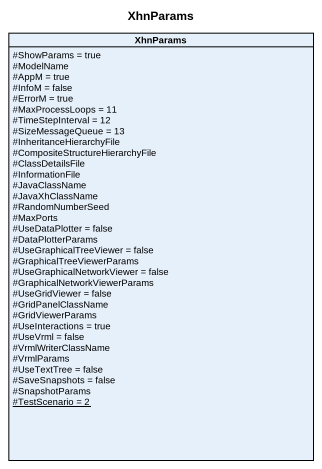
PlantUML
@startuml
title XhnParams
hide circle
hide empty members
skinparam classAttributeIconSize 0
class XhnParams {
  #ShowParams = true
  #ModelName
  #AppM = true
  #InfoM = false
  #ErrorM = true
  #MaxProcessLoops = 11
  #TimeStepInterval = 12
  #SizeMessageQueue = 13
  #InheritanceHierarchyFile
  #CompositeStructureHierarchyFile
  #ClassDetailsFile
  #InformationFile
  #JavaClassName
  #JavaXhClassName
  #RandomNumberSeed
  #MaxPorts
  #UseDataPlotter = false
  #DataPlotterParams
  #UseGraphicalTreeViewer = false
  #GraphicalTreeViewerParams
  #UseGraphicalNetworkViewer = false
  #GraphicalNetworkViewerParams
  #UseGridViewer = false
  #GridPanelClassName
  #GridViewerParams
  #UseInteractions = true
  #UseVrml = false
  #VrmlWriterClassName
  #VrmlParams
  #UseTextTree = false
  #SaveSnapshots = false
  #SnapshotParams
  {static} #TestScenario = 2
}
@enduml
